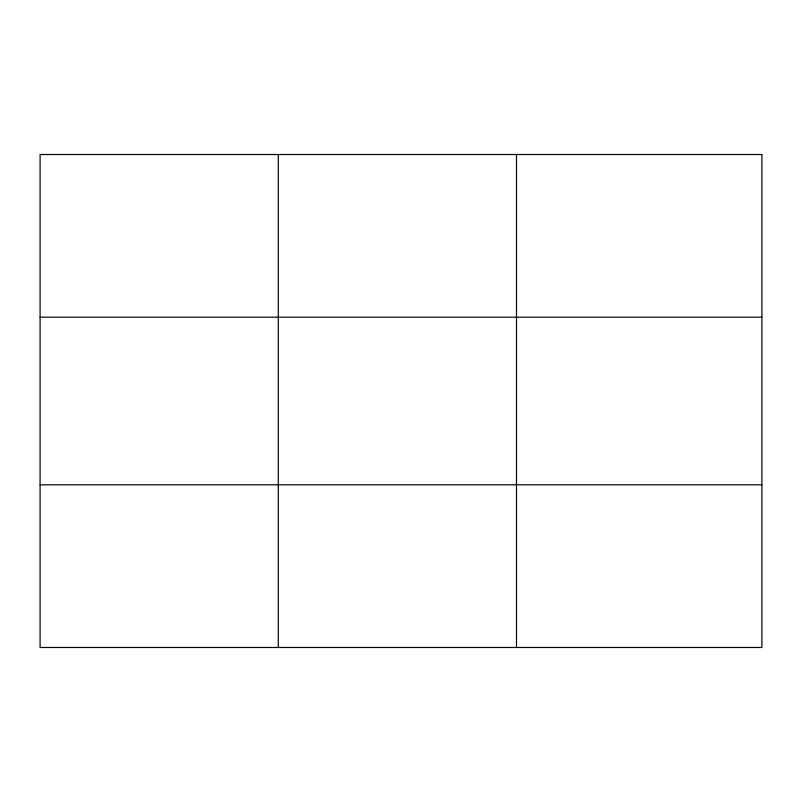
<?xml version="1.0" encoding="UTF-8"?>
<svg xmlns="http://www.w3.org/2000/svg" width="802" height="802" viewBox="0 0 802 802"><rect width="100%" height="100%" fill="white"/><g stroke="black" fill="none" stroke-linecap="round" stroke-linejoin="round"><path stroke-width="1.2" d="M278.294 154.515L278.294 647.485M516.488 154.515L516.488 647.485M40.1 317.191L761.9 317.191M40.1 484.809L761.9 484.809M761.9 154.515L761.9 647.485L40.1 647.485L40.1 154.515L761.9 154.515"/></g></svg>
